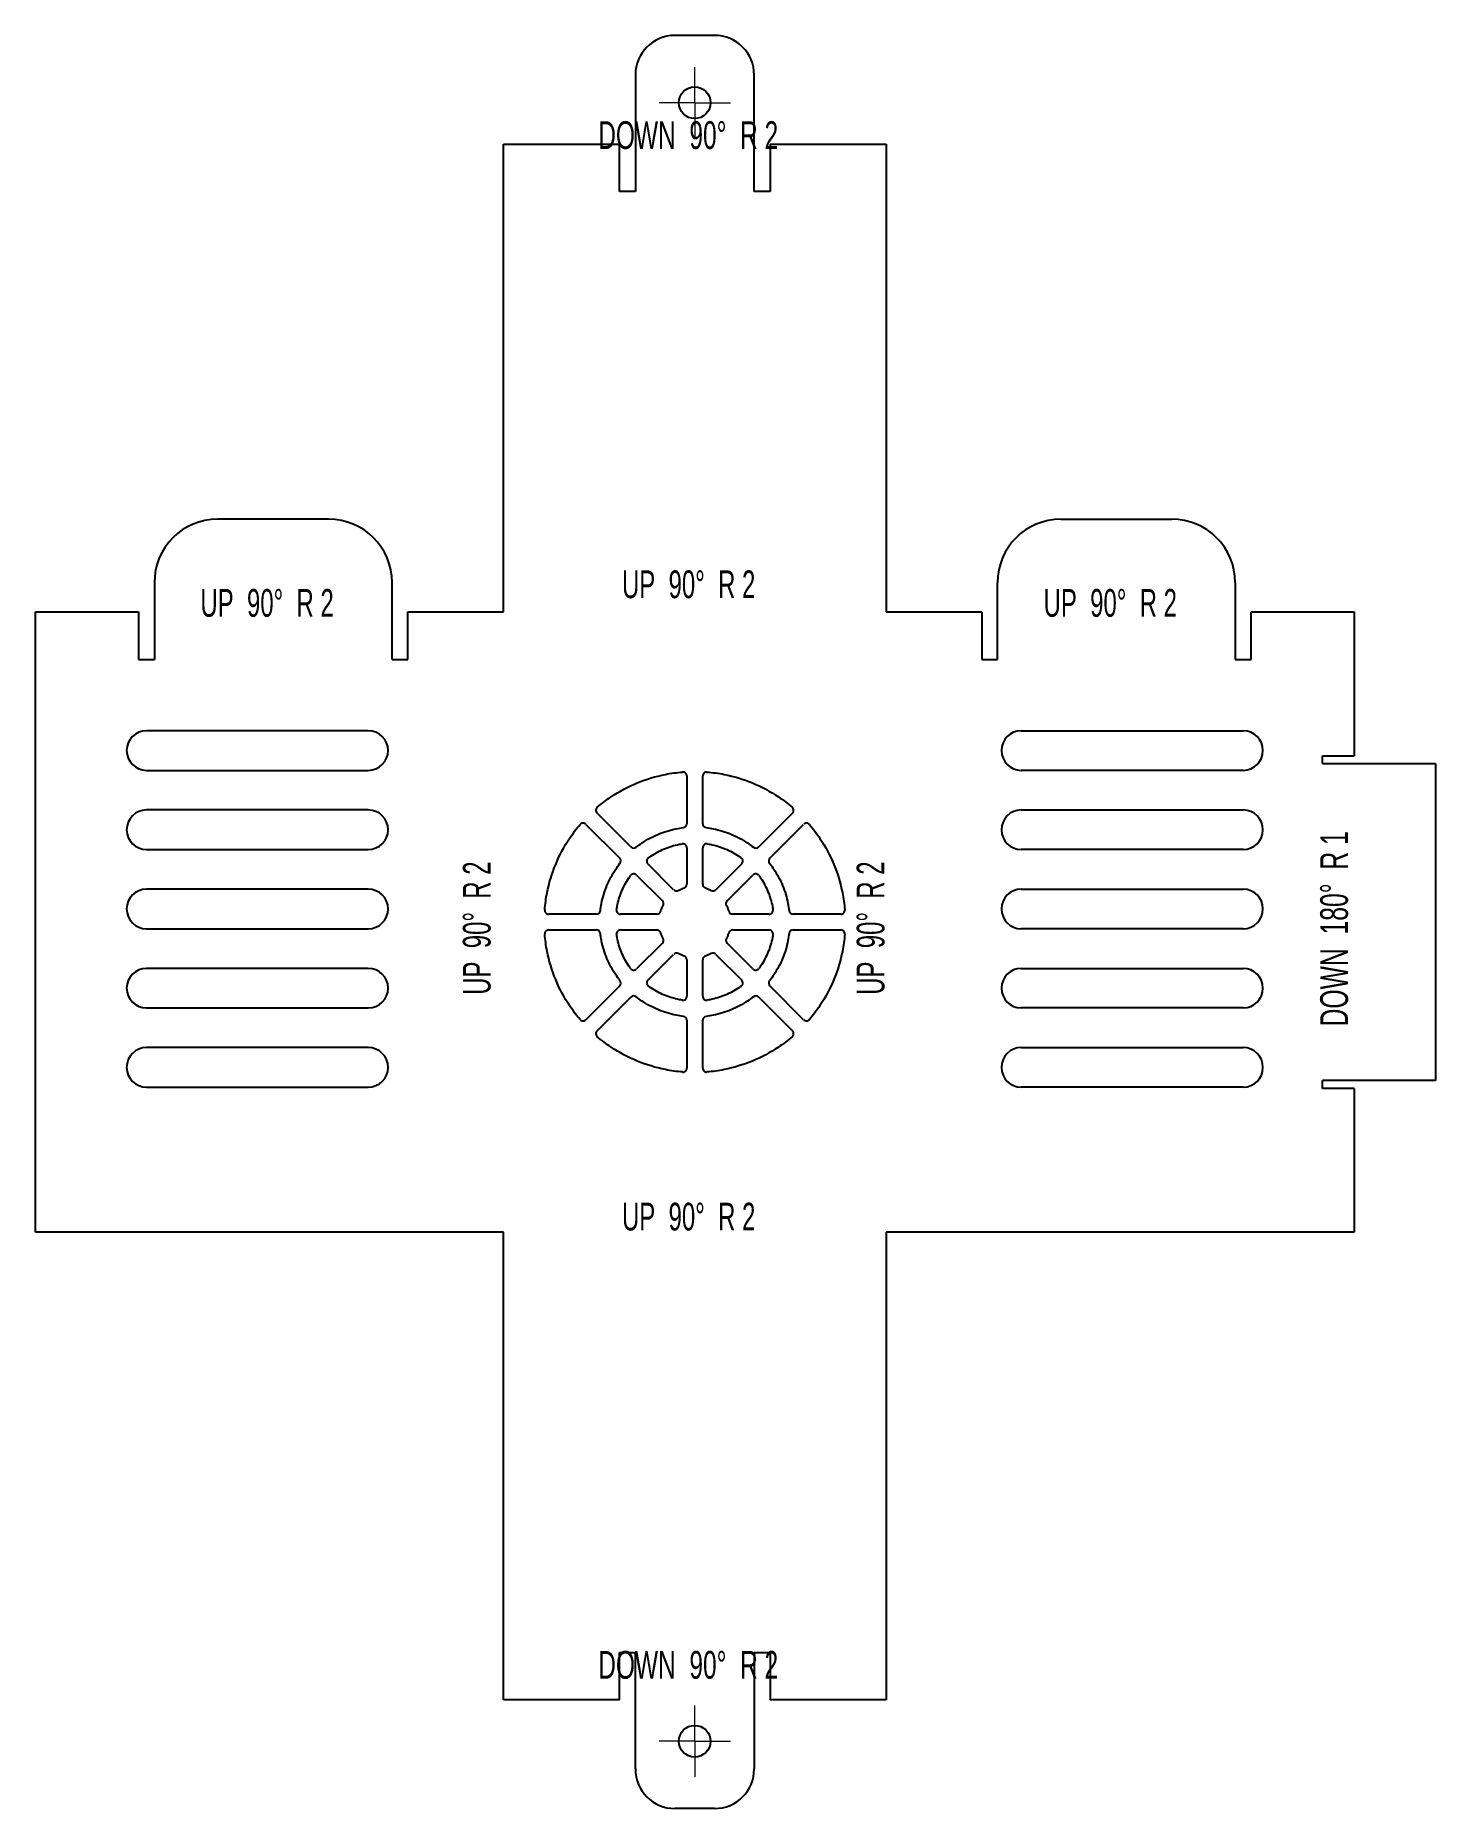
# Model space of a CAD drawing. Header units: millimetres. Extents: x 137 to 314, y 38 to 262.
import ezdxf

# ---------------------------------------------------------------- set-up
doc = ezdxf.new("R2010")
doc.units = ezdxf.units.MM
doc.styles.add('SLDTEXTSTYLE0', font='TXT', dxfattribs={"width": 0.666667})
doc.styles.add('SLDTEXTSTYLE1', font='TXT', dxfattribs={"width": 0.645833})
doc.styles.add('SLDTEXTSTYLE2', font='TXT', dxfattribs={"width": 0.660714})

# ---------------------------------------------------------------- blocks, each defined once
blk = doc.blocks.new('SW_CENTERMARKSYMBOL_0')
at = {"color": 0, "linetype": 'Continuous', "lineweight": 18}
for p, q in [((0, 2.5), (0, 4.5)), ((0, 0), (0, 2.5)), ((-2.5, 0), (-4.5, 0)), ((0, 0), (-2.5, 0)), ((0, 0), (0, -2.5)), ((0, 0), (2.5, 0)), ((2.5, 0), (4.5, 0)), ((0, -2.5), (0, -4.5))]:
    blk.add_line(p, q, dxfattribs=at)
blk = doc.blocks.new('SW_CENTERMARKSYMBOL_1')
at = {"color": 0, "linetype": 'Continuous', "lineweight": 18}
for p, q in [((0, 2.5), (0, 4.5)), ((0, 0), (0, 2.5)), ((-2.5, 0), (-4.5, 0)), ((0, 0), (-2.5, 0)), ((0, 0), (0, -2.5)), ((0, 0), (2.5, 0)), ((2.5, 0), (4.5, 0)), ((0, -2.5), (0, -4.5))]:
    blk.add_line(p, q, dxfattribs=at)

msp = doc.modelspace()

# ---------------------------------------------------------------- linework, layer by layer
at = {"color": 7, "linetype": 'Continuous', "lineweight": 25}
for p, q in [((222.79, 261.91), (217.79, 261.91)), ((212.79, 256.91), (212.79, 242.2)), ((227.79, 242.2), (227.79, 256.91)), ((196.14, 189.13), (196.14, 248.2)), ((196.14, 248.2), (210.79, 248.2)), ((210.79, 242.2), (210.79, 248.2)), ((229.79, 248.2), (229.79, 242.2)), ((229.79, 248.2), (244.43, 248.2)), ((244.43, 248.2), (244.43, 189.13)), ((212.79, 242.2), (210.79, 242.2)), ((229.79, 242.2), (227.79, 242.2)), ((174.08, 200.84), (160.08, 200.84)), ((266.5, 200.84), (280.5, 200.84)), ((152.08, 192.84), (152.08, 183.13)), ((182.08, 183.13), (182.08, 192.84)), ((258.5, 183.13), (258.5, 192.84)), ((288.5, 192.84), (288.5, 183.13)), ((137.08, 110.84), (137.08, 189.13)), ((137.08, 189.13), (150.08, 189.13)), ((150.08, 189.13), (150.08, 183.13)), ((184.08, 183.13), (184.08, 189.13)), ((184.08, 189.13), (196.14, 189.13)), ((244.43, 189.13), (256.5, 189.13)), ((256.5, 189.13), (256.5, 183.13)), ((290.5, 183.13), (290.5, 189.13)), ((290.5, 189.13), (303.5, 189.13)), ((303.5, 189.13), (303.5, 170.98)), ((150.08, 183.13), (152.08, 183.13)), ((182.08, 183.13), (184.08, 183.13)), ((256.5, 183.13), (258.5, 183.13)), ((288.5, 183.13), (290.5, 183.13)), ((179.08, 174.13), (151.08, 174.13)), ((261.5, 174.13), (289.5, 174.13)), ((299.5, 170.98), (303.5, 170.98)), ((299.5, 169.98), (299.5, 170.98)), ((151.08, 169.13), (179.08, 169.13)), ((219.29, 168.42), (219.29, 162.39)), ((221.29, 162.39), (221.29, 168.42)), ((289.5, 169.13), (261.5, 169.13)), ((299.5, 169.98), (313.78, 169.98)), ((313.78, 169.98), (313.78, 129.98)), ((179.08, 164.13), (151.08, 164.13)), ((212.22, 159.46), (207.96, 163.73)), ((232.62, 163.73), (228.36, 159.46)), ((261.5, 164.13), (289.5, 164.13)), ((206.54, 162.31), (210.81, 158.05)), ((229.77, 158.05), (234.03, 162.31)), ((151.08, 159.13), (179.08, 159.13)), ((219.29, 159.36), (219.29, 154.75)), ((221.29, 154.75), (221.29, 159.36)), ((289.5, 159.13), (261.5, 159.13)), ((217.62, 154.06), (214.36, 157.32)), ((226.21, 157.32), (222.95, 154.06)), ((212.95, 155.91), (216.21, 152.65)), ((224.37, 152.65), (227.63, 155.91)), ((179.08, 154.13), (151.08, 154.13)), ((261.5, 154.13), (289.5, 154.13)), ((207.88, 150.98), (201.85, 150.98)), ((215.52, 150.98), (210.91, 150.98)), ((229.67, 150.98), (225.06, 150.98)), ((238.73, 150.98), (232.7, 150.98)), ((151.08, 149.13), (179.08, 149.13)), ((201.85, 148.98), (207.88, 148.98)), ((210.91, 148.98), (215.52, 148.98)), ((225.06, 148.98), (229.67, 148.98)), ((232.7, 148.98), (238.73, 148.98)), ((289.5, 149.13), (261.5, 149.13)), ((216.21, 147.32), (212.95, 144.06)), ((214.36, 142.64), (217.62, 145.9)), ((222.95, 145.9), (226.21, 142.64)), ((227.63, 144.06), (224.37, 147.32)), ((179.08, 144.13), (151.08, 144.13)), ((219.29, 145.21), (219.29, 140.6)), ((221.29, 140.6), (221.29, 145.21)), ((261.5, 144.13), (289.5, 144.13)), ((210.81, 141.92), (206.54, 137.65)), ((234.03, 137.65), (229.77, 141.92)), ((151.08, 139.13), (179.08, 139.13)), ((207.96, 136.24), (212.22, 140.5)), ((228.36, 140.5), (232.62, 136.24)), ((289.5, 139.13), (261.5, 139.13)), ((219.29, 137.57), (219.29, 131.54)), ((221.29, 131.54), (221.29, 137.57)), ((179.08, 134.13), (151.08, 134.13)), ((261.5, 134.13), (289.5, 134.13)), ((313.78, 129.98), (299.5, 129.98)), ((299.5, 128.98), (299.5, 129.98)), ((151.08, 129.13), (179.08, 129.13)), ((289.5, 129.13), (261.5, 129.13)), ((303.5, 128.98), (299.5, 128.98)), ((303.5, 128.98), (303.5, 110.84)), ((196.14, 110.84), (137.08, 110.84)), ((196.14, 51.77), (196.14, 110.84)), ((303.5, 110.84), (244.43, 110.84)), ((244.43, 110.84), (244.43, 51.77)), ((210.79, 57.77), (212.79, 57.77)), ((210.79, 51.77), (210.79, 57.77)), ((212.79, 43.06), (212.79, 57.77)), ((227.79, 57.77), (229.79, 57.77)), ((227.79, 57.77), (227.79, 43.06)), ((229.79, 57.77), (229.79, 51.77)), ((210.79, 51.77), (196.14, 51.77)), ((244.43, 51.77), (229.79, 51.77)), ((222.79, 38.06), (217.79, 38.06))]:
    msp.add_line(p, q, dxfattribs=at)
for centre in [(220.29, 253.41), (220.29, 46.56)]:
    msp.add_circle(centre, 2, dxfattribs=at)
for centre, radius, start, end in [((217.79, 256.91), 5, 90, 180), ((222.79, 256.91), 5, 0, 90), ((160.08, 192.84), 8, 90, 180), ((174.08, 192.84), 8, 0, 90), ((266.5, 192.84), 8, 90, 180), ((280.5, 192.84), 8, 0, 90), ((151.08, 171.63), 2.5, 90, 270), ((179.08, 171.63), 2.5, 270, 90), ((261.5, 171.63), 2.5, 90, 270), ((289.5, 171.63), 2.5, 270, 90), ((218.79, 168.42), 0.5, 0, 94.6523), ((221.79, 168.42), 0.5, 85.3477, 180), ((151.08, 161.63), 2.5, 90, 270), ((179.08, 161.63), 2.5, 270, 90), ((208.31, 164.08), 0.5, 130.3477, 225), ((232.27, 164.08), 0.5, 315, 49.6523), ((261.5, 161.63), 2.5, 90, 270), ((289.5, 161.63), 2.5, 270, 90), ((206.19, 161.96), 0.5, 45, 139.6523), ((218.79, 162.39), 0.5, 276.8903, 0), ((221.79, 162.39), 0.5, 180, 263.1097), ((234.39, 161.96), 0.5, 40.3477, 135), ((212.57, 159.82), 0.5, 225, 308.1097), ((218.79, 159.36), 0.5, 0, 99.0811), ((221.79, 159.36), 0.5, 80.9189, 180), ((228, 159.82), 0.5, 231.8903, 315), ((210.45, 157.7), 0.5, 321.8903, 45), ((214.72, 157.68), 0.5, 125.9189, 225), ((225.86, 157.68), 0.5, 315, 54.0811), ((230.12, 157.7), 0.5, 135, 218.1097), ((212.59, 155.56), 0.5, 45, 144.0811), ((218.79, 154.75), 0.5, 287.4568, 0), ((221.79, 154.75), 0.5, 180, 252.5432), ((227.98, 155.56), 0.5, 35.9189, 135), ((151.08, 151.63), 2.5, 90, 270), ((179.08, 151.63), 2.5, 270, 90), ((215.85, 152.29), 0.5, 332.4568, 45), ((217.98, 154.42), 0.5, 225, 297.5432), ((222.6, 154.42), 0.5, 242.4568, 315), ((224.72, 152.29), 0.5, 135, 207.5432), ((261.5, 151.63), 2.5, 90, 270), ((289.5, 151.63), 2.5, 270, 90), ((201.85, 151.48), 0.5, 175.3477, 270), ((207.88, 151.48), 0.5, 270, 353.1097), ((210.91, 151.48), 0.5, 170.9189, 270), ((215.52, 151.48), 0.5, 270, 342.5432), ((225.06, 151.48), 0.5, 197.4568, 270), ((229.67, 151.48), 0.5, 270, 9.0811), ((232.7, 151.48), 0.5, 186.8903, 270), ((238.73, 151.48), 0.5, 270, 4.6523), ((201.85, 148.48), 0.5, 90, 184.6523), ((207.88, 148.48), 0.5, 6.8903, 90), ((210.91, 148.48), 0.5, 90, 189.0811), ((215.52, 148.48), 0.5, 17.4568, 90), ((215.85, 147.67), 0.5, 315, 27.5432), ((224.72, 147.67), 0.5, 152.4568, 225), ((225.06, 148.48), 0.5, 90, 162.5432), ((229.67, 148.48), 0.5, 350.9189, 90), ((232.7, 148.48), 0.5, 90, 173.1097), ((238.73, 148.48), 0.5, 355.3477, 90), ((217.98, 145.55), 0.5, 62.4568, 135), ((218.79, 145.21), 0.5, 0, 72.5432), ((221.79, 145.21), 0.5, 107.4568, 180), ((222.6, 145.55), 0.5, 45, 117.5432), ((151.08, 141.63), 2.5, 90, 270), ((179.08, 141.63), 2.5, 270, 90), ((212.59, 144.41), 0.5, 215.9189, 315), ((227.98, 144.41), 0.5, 225, 324.0811), ((261.5, 141.63), 2.5, 90, 270), ((289.5, 141.63), 2.5, 270, 90), ((210.45, 142.27), 0.5, 315, 38.1097), ((214.72, 142.29), 0.5, 135, 234.0811), ((225.86, 142.29), 0.5, 305.9189, 45), ((230.12, 142.27), 0.5, 141.8903, 225), ((212.57, 140.15), 0.5, 51.8903, 135), ((218.79, 140.6), 0.5, 260.9189, 0), ((221.79, 140.6), 0.5, 180, 279.0811), ((228, 140.15), 0.5, 45, 128.1097), ((206.19, 138.01), 0.5, 220.3477, 315), ((218.79, 137.57), 0.5, 0, 83.1097), ((221.79, 137.57), 0.5, 96.8903, 180), ((234.39, 138.01), 0.5, 225, 319.6523), ((208.31, 135.88), 0.5, 135, 229.6523), ((232.27, 135.88), 0.5, 310.3477, 45), ((151.08, 131.63), 2.5, 90, 270), ((179.08, 131.63), 2.5, 270, 90), ((261.5, 131.63), 2.5, 90, 270), ((289.5, 131.63), 2.5, 270, 90), ((218.79, 131.54), 0.5, 265.3477, 0), ((221.79, 131.54), 0.5, 180, 274.6523), ((217.79, 43.06), 5, 180, 270), ((222.79, 43.06), 5, 270, 0)]:
    msp.add_arc(centre, radius, start, end, dxfattribs=at)
for points, knots in [([(207.99, 164.46), (208.54, 164.94), (210.12, 166.13), (212.97, 167.65), (216.06, 168.59), (218.02, 168.86), (218.75, 168.92)], [0.13791882, 0.13791882, 0.13791882, 0.13791882, 0.15625, 0.1875, 0.21875, 0.23708118, 0.23708118, 0.23708118, 0.23708118]), ([(221.83, 168.92), (222.56, 168.86), (224.51, 168.59), (227.61, 167.65), (230.46, 166.13), (232.03, 164.94), (232.59, 164.46)], [0.26291882, 0.26291882, 0.26291882, 0.26291882, 0.28125, 0.3125, 0.34375, 0.36208118, 0.36208118, 0.36208118, 0.36208118]), ([(201.35, 151.52), (201.41, 152.25), (201.68, 154.21), (202.62, 157.3), (204.14, 160.15), (205.34, 161.73), (205.81, 162.28)], [0.01291882, 0.01291882, 0.01291882, 0.01291882, 0.03125, 0.0625, 0.09375, 0.11208118, 0.11208118, 0.11208118, 0.11208118]), ([(212.88, 159.43), (213.12, 159.61), (214, 160.25), (215.67, 161.14), (217.47, 161.69), (218.55, 161.86), (218.85, 161.9)], [0.14414499, 0.14414499, 0.14414499, 0.14414499, 0.15625, 0.1875, 0.21875, 0.23085501, 0.23085501, 0.23085501, 0.23085501]), ([(221.73, 161.9), (222.03, 161.86), (223.11, 161.69), (224.91, 161.14), (226.57, 160.25), (227.45, 159.61), (227.69, 159.43)], [0.26914499, 0.26914499, 0.26914499, 0.26914499, 0.28125, 0.3125, 0.34375, 0.35585501, 0.35585501, 0.35585501, 0.35585501]), ([(234.77, 162.28), (235.24, 161.73), (236.43, 160.15), (237.95, 157.3), (238.89, 154.21), (239.17, 152.25), (239.23, 151.52)], [0.38791882, 0.38791882, 0.38791882, 0.38791882, 0.40625, 0.4375, 0.46875, 0.48708118, 0.48708118, 0.48708118, 0.48708118]), ([(214.42, 158.08), (214.52, 158.16), (215.16, 158.6), (216.44, 159.28), (217.82, 159.7), (218.58, 159.84), (218.71, 159.86)], [0.15023483, 0.15023483, 0.15023483, 0.15023483, 0.15625, 0.1875, 0.21875, 0.22476517, 0.22476517, 0.22476517, 0.22476517]), ([(221.87, 159.86), (221.99, 159.84), (222.76, 159.7), (224.14, 159.28), (225.41, 158.6), (226.05, 158.16), (226.15, 158.08)], [0.27523483, 0.27523483, 0.27523483, 0.27523483, 0.28125, 0.3125, 0.34375, 0.34976517, 0.34976517, 0.34976517, 0.34976517]), ([(208.37, 151.42), (208.41, 151.72), (208.58, 152.8), (209.13, 154.6), (210.02, 156.27), (210.66, 157.15), (210.85, 157.39)], [0.01914499, 0.01914499, 0.01914499, 0.01914499, 0.03125, 0.0625, 0.09375, 0.10585501, 0.10585501, 0.10585501, 0.10585501]), ([(229.73, 157.39), (229.92, 157.15), (230.56, 156.27), (231.45, 154.6), (231.99, 152.8), (232.16, 151.72), (232.2, 151.42)], [0.39414499, 0.39414499, 0.39414499, 0.39414499, 0.40625, 0.4375, 0.46875, 0.48085501, 0.48085501, 0.48085501, 0.48085501]), ([(210.41, 151.56), (210.43, 151.69), (210.57, 152.45), (210.99, 153.83), (211.67, 155.11), (212.12, 155.75), (212.19, 155.85)], [0.02523483, 0.02523483, 0.02523483, 0.02523483, 0.03125, 0.0625, 0.09375, 0.09976517, 0.09976517, 0.09976517, 0.09976517]), ([(228.39, 155.85), (228.46, 155.75), (228.91, 155.11), (229.59, 153.83), (230, 152.45), (230.14, 151.69), (230.16, 151.56)], [0.40023483, 0.40023483, 0.40023483, 0.40023483, 0.40625, 0.4375, 0.46875, 0.47476517, 0.47476517, 0.47476517, 0.47476517]), ([(205.81, 137.68), (205.34, 138.24), (204.14, 139.81), (202.62, 142.67), (201.68, 145.76), (201.41, 147.72), (201.35, 148.44)], [0.88791882, 0.88791882, 0.88791882, 0.88791882, 0.90625, 0.9375, 0.96875, 0.98708118, 0.98708118, 0.98708118, 0.98708118]), ([(210.85, 142.58), (210.66, 142.82), (210.02, 143.7), (209.13, 145.36), (208.58, 147.16), (208.41, 148.24), (208.37, 148.54)], [0.89414499, 0.89414499, 0.89414499, 0.89414499, 0.90625, 0.9375, 0.96875, 0.98085501, 0.98085501, 0.98085501, 0.98085501]), ([(212.19, 144.12), (212.12, 144.22), (211.67, 144.86), (210.99, 146.13), (210.57, 147.51), (210.43, 148.28), (210.41, 148.4)], [0.90023483, 0.90023483, 0.90023483, 0.90023483, 0.90625, 0.9375, 0.96875, 0.97476517, 0.97476517, 0.97476517, 0.97476517]), ([(230.16, 148.4), (230.14, 148.28), (230, 147.51), (229.59, 146.13), (228.91, 144.86), (228.46, 144.22), (228.39, 144.12)], [0.52523483, 0.52523483, 0.52523483, 0.52523483, 0.53125, 0.5625, 0.59375, 0.59976517, 0.59976517, 0.59976517, 0.59976517]), ([(232.2, 148.54), (232.16, 148.24), (231.99, 147.16), (231.45, 145.36), (230.56, 143.7), (229.92, 142.82), (229.73, 142.58)], [0.51914499, 0.51914499, 0.51914499, 0.51914499, 0.53125, 0.5625, 0.59375, 0.60585501, 0.60585501, 0.60585501, 0.60585501]), ([(239.23, 148.44), (239.17, 147.72), (238.89, 145.76), (237.95, 142.67), (236.43, 139.81), (235.24, 138.24), (234.77, 137.68)], [0.51291882, 0.51291882, 0.51291882, 0.51291882, 0.53125, 0.5625, 0.59375, 0.61208118, 0.61208118, 0.61208118, 0.61208118]), ([(218.71, 140.11), (218.58, 140.13), (217.82, 140.27), (216.44, 140.68), (215.16, 141.36), (214.52, 141.81), (214.42, 141.88)], [0.77523483, 0.77523483, 0.77523483, 0.77523483, 0.78125, 0.8125, 0.84375, 0.84976517, 0.84976517, 0.84976517, 0.84976517]), ([(226.15, 141.88), (226.05, 141.81), (225.41, 141.36), (224.14, 140.68), (222.76, 140.27), (221.99, 140.13), (221.87, 140.11)], [0.65023483, 0.65023483, 0.65023483, 0.65023483, 0.65625, 0.6875, 0.71875, 0.72476517, 0.72476517, 0.72476517, 0.72476517]), ([(218.85, 138.07), (218.55, 138.11), (217.47, 138.28), (215.67, 138.82), (214, 139.71), (213.12, 140.35), (212.88, 140.54)], [0.76914499, 0.76914499, 0.76914499, 0.76914499, 0.78125, 0.8125, 0.84375, 0.85585501, 0.85585501, 0.85585501, 0.85585501]), ([(227.69, 140.54), (227.45, 140.35), (226.57, 139.71), (224.91, 138.82), (223.11, 138.28), (222.03, 138.11), (221.73, 138.07)], [0.64414499, 0.64414499, 0.64414499, 0.64414499, 0.65625, 0.6875, 0.71875, 0.73085501, 0.73085501, 0.73085501, 0.73085501]), ([(218.75, 131.05), (218.02, 131.1), (216.06, 131.38), (212.97, 132.32), (210.12, 133.84), (208.54, 135.03), (207.99, 135.5)], [0.76291882, 0.76291882, 0.76291882, 0.76291882, 0.78125, 0.8125, 0.84375, 0.86208118, 0.86208118, 0.86208118, 0.86208118]), ([(232.59, 135.5), (232.03, 135.03), (230.46, 133.84), (227.61, 132.32), (224.51, 131.38), (222.56, 131.1), (221.83, 131.05)], [0.63791882, 0.63791882, 0.63791882, 0.63791882, 0.65625, 0.6875, 0.71875, 0.73708118, 0.73708118, 0.73708118, 0.73708118])]:
    msp.add_open_spline(points, degree=3, knots=knots, dxfattribs=at)
for points in [[(218.21, 153.97), (218.32, 154.03), (218.56, 154.15), (218.81, 154.24), (218.94, 154.28)], [(221.64, 154.28), (221.76, 154.24), (222.01, 154.15), (222.25, 154.03), (222.37, 153.97)], [(216, 151.33), (216.03, 151.46), (216.13, 151.71), (216.24, 151.95), (216.3, 152.06)], [(224.28, 152.06), (224.34, 151.95), (224.45, 151.71), (224.54, 151.46), (224.58, 151.33)], [(216.3, 147.9), (216.24, 148.02), (216.13, 148.26), (216.03, 148.51), (216, 148.63)], [(224.58, 148.63), (224.54, 148.51), (224.45, 148.26), (224.34, 148.02), (224.28, 147.9)], [(218.94, 145.69), (218.81, 145.73), (218.56, 145.82), (218.32, 145.93), (218.21, 145.99)], [(222.37, 145.99), (222.25, 145.93), (222.01, 145.82), (221.76, 145.73), (221.64, 145.69)]]:
    msp.add_open_spline(points, degree=3, dxfattribs=at)

# ---------------------------------------------------------------- block references
at = {"color": 7, "linetype": 'Continuous', "lineweight": 0}
for name, p in [('SW_CENTERMARKSYMBOL_1', (220.29, 253.41)), ('SW_CENTERMARKSYMBOL_0', (220.29, 46.56))]:
    msp.add_blockref(name, p, dxfattribs=at)

# ---------------------------------------------------------------- texts
at = {"color": 7, "linetype": 'Continuous', "lineweight": 0, "char_height": 3.5, "attachment_point": 2}
for s, insert, style in [('DOWN  90°  R 2', (219.46, 251.08), 'SLDTEXTSTYLE2'), ('UP  90°  R 2', (219.52, 194.37), 'SLDTEXTSTYLE1'), ('UP  90°  R 2', (166.31, 192.02), 'SLDTEXTSTYLE1'), ('UP  90°  R 2', (272.73, 192.02), 'SLDTEXTSTYLE1'), ('UP  90°  R 2', (219.52, 114.54), 'SLDTEXTSTYLE1'), ('DOWN  90°  R 2', (219.46, 57.95), 'SLDTEXTSTYLE2')]:
    msp.add_mtext(s, dxfattribs=dict(at, insert=insert, style=style))
at = {"color": 7, "linetype": 'Continuous', "lineweight": 0, "char_height": 3.5, "attachment_point": 2, "rotation": 90}
for s, insert, style in [('DOWN  180°  R 1', (299.23, 149.12), 'SLDTEXTSTYLE0'), ('UP  90°  R 2', (191.02, 149.21), 'SLDTEXTSTYLE1'), ('UP  90°  R 2', (240.73, 149.21), 'SLDTEXTSTYLE1')]:
    msp.add_mtext(s, dxfattribs=dict(at, insert=insert, style=style))

doc.saveas('drawing.dxf')
